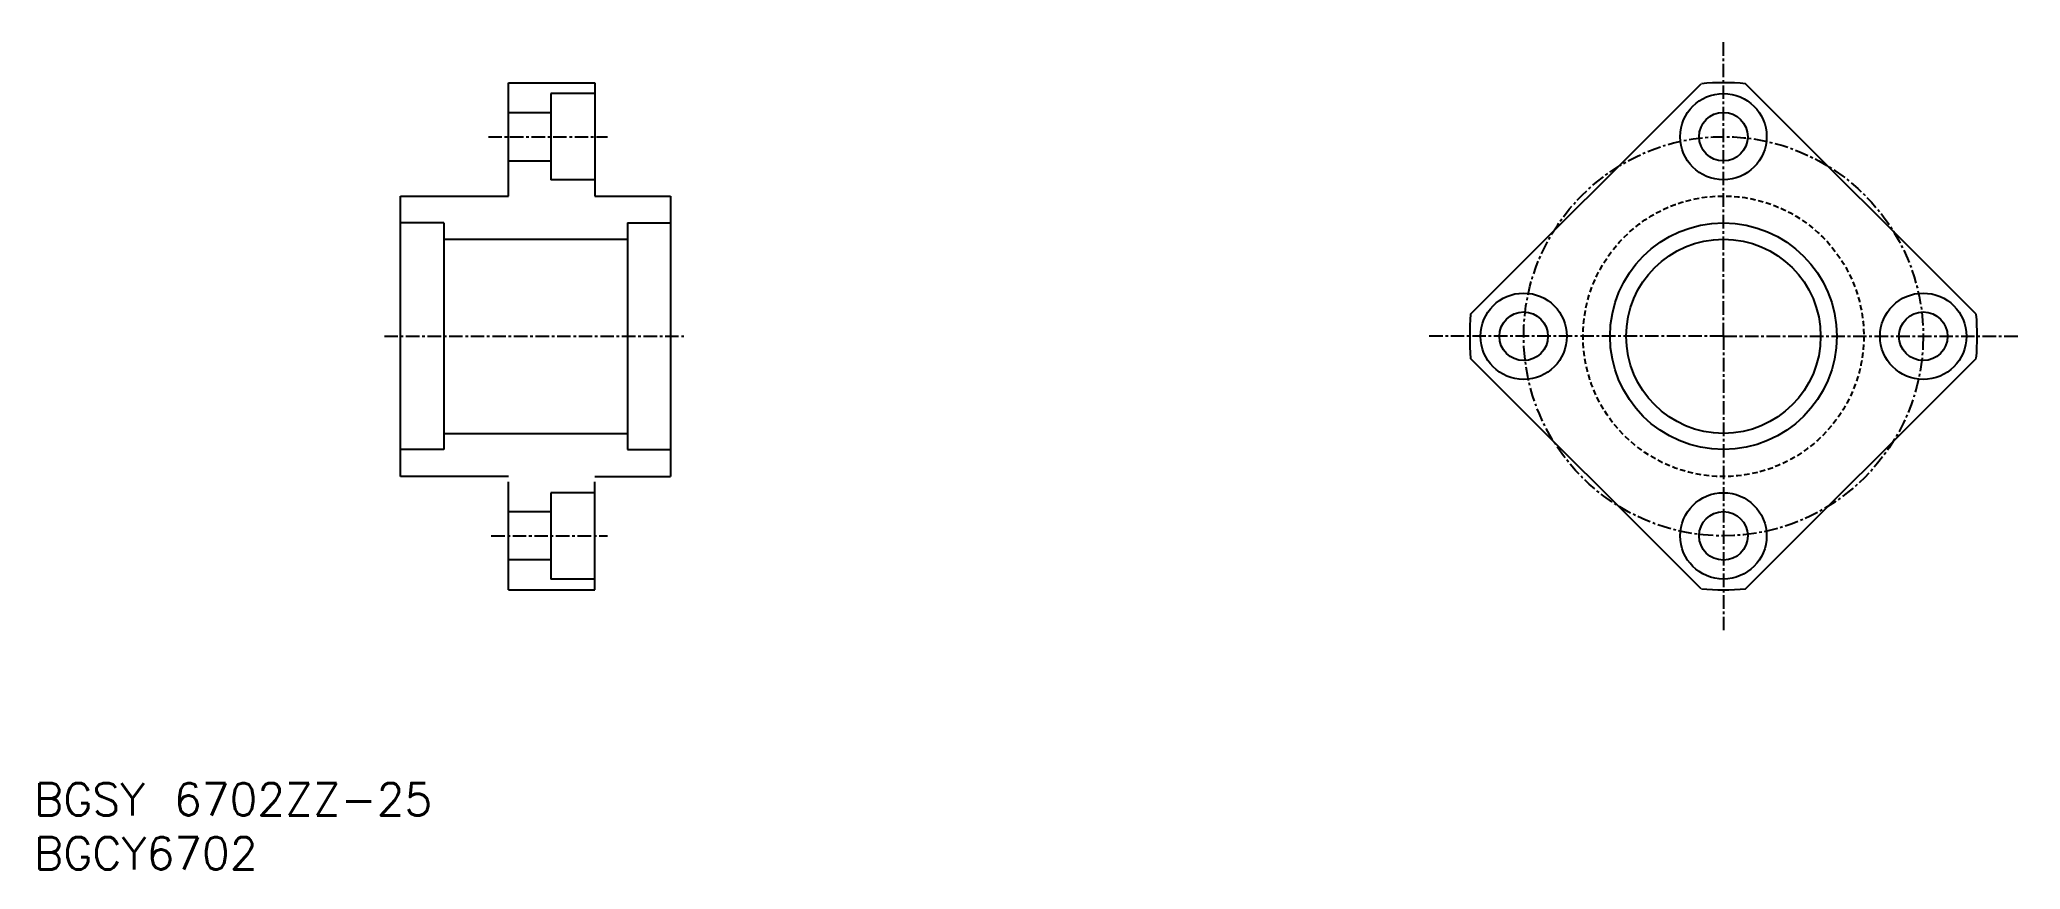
# Model space of a CAD drawing. Extents: x 45 to 229, y 37 to 114.
import ezdxf
from ezdxf.enums import TextEntityAlignment as Align

# ---------------------------------------------------------------- set-up
doc = ezdxf.new("R2010")
doc.units = 0
doc.linetypes.add('CENTER', pattern=[2, 1.25, -0.25, 0.25, -0.25])
doc.linetypes.add('DASHED', pattern=[0.75, 0.5, -0.25])
doc.layers.get('0').update_dxf_attribs({"linetype": 'CONTINUOUS'})
doc.layers.add('CENTER', color=1, linetype='CENTER')
doc.styles.get("Standard").update_dxf_attribs({"font": 'txt.shx', "bigfont": 'extfont.shx'})

msp = doc.modelspace()

# ---------------------------------------------------------------- linework, layer by layer
at = {"color": 7, "linetype": 'CONTINUOUS'}
for p, q in [((88.72, 99.71), (88.72, 110.21)), ((88.72, 110.21), (96.72, 110.21)), ((96.72, 110.21), (96.72, 99.71)), ((177.81, 88.75), (199.17, 110.12)), ((224.63, 88.75), (203.26, 110.12)), ((92.62, 109.21), (92.62, 101.21)), ((96.72, 109.21), (92.62, 109.21)), ((88.72, 107.46), (92.62, 107.46)), ((88.72, 102.96), (92.62, 102.96)), ((96.72, 101.21), (92.62, 101.21)), ((78.72, 99.71), (88.72, 99.71)), ((78.72, 73.71), (78.72, 99.71)), ((96.72, 99.71), (103.72, 99.71)), ((103.72, 99.71), (103.72, 73.71)), ((82.72, 97.21), (78.72, 97.21)), ((82.72, 97.21), (82.72, 76.21)), ((82.72, 95.71), (99.72, 95.71)), ((99.72, 97.21), (103.72, 97.21)), ((99.72, 97.21), (99.72, 76.21)), ((199.17, 63.3), (177.81, 84.66)), ((203.26, 63.3), (224.63, 84.66)), ((82.72, 77.71), (99.72, 77.71)), ((82.72, 76.21), (78.72, 76.21)), ((99.72, 76.21), (103.72, 76.21)), ((88.72, 73.71), (78.72, 73.71)), ((96.72, 73.71), (103.72, 73.71)), ((88.72, 63.21), (88.72, 73.21)), ((92.62, 72.21), (92.62, 64.21)), ((96.72, 72.21), (92.62, 72.21)), ((96.72, 63.21), (96.72, 73.21)), ((88.72, 70.46), (92.62, 70.46)), ((88.72, 66.01), (92.62, 66.01)), ((96.72, 64.21), (92.62, 64.21)), ((88.72, 63.21), (96.72, 63.21))]:
    msp.add_line(p, q, dxfattribs=at)
for centre, radius in [((201.22, 105.21), 4), ((201.22, 105.21), 2.25), ((201.22, 86.71), 10.5), ((201.22, 86.71), 9), ((182.72, 86.71), 4), ((219.72, 86.71), 4), ((182.72, 86.71), 2.25), ((219.72, 86.71), 2.25), ((201.22, 68.21), 4), ((201.22, 68.21), 2.25)]:
    msp.add_circle(centre, radius, dxfattribs=at)
at = {"color": 3, "linetype": 'DASHED'}
msp.add_circle((201.22, 86.71), 13, dxfattribs=at)
at = {"color": 7, "linetype": 'CONTINUOUS'}
for start, end in [(85.0078, 94.9922), (175.0078, 184.9922), (355.0078, 4.9922), (265.0078, 274.9922)]:
    msp.add_arc((201.22, 86.71), 23.5, start, end, dxfattribs=at)
at = {"layer": 'CENTER', "color": 1, "linetype": 'CENTER'}
for p, q in [((201.22, 86.71), (201.22, 114.21)), ((86.85, 105.21), (97.89, 105.21)), ((77.22, 86.71), (104.95, 86.71)), ((201.22, 86.71), (173.72, 86.71)), ((201.22, 86.71), (201.22, 59.21)), ((201.22, 86.71), (228.72, 86.71)), ((87.11, 68.21), (97.89, 68.21))]:
    msp.add_line(p, q, dxfattribs=at)
msp.add_circle((201.22, 86.71), 18.5, dxfattribs=at)

# ---------------------------------------------------------------- texts
at = {"color": 7, "linetype": 'CONTINUOUS'}
for s, p in [('BGSY 6702ZZ-25', (44.78, 43.8)), ('BGCY6702', (44.78, 38.8))]:
    msp.add_text(s, height=3, dxfattribs=at).set_placement(p, align=Align.MIDDLE_LEFT)

doc.saveas('drawing.dxf')
